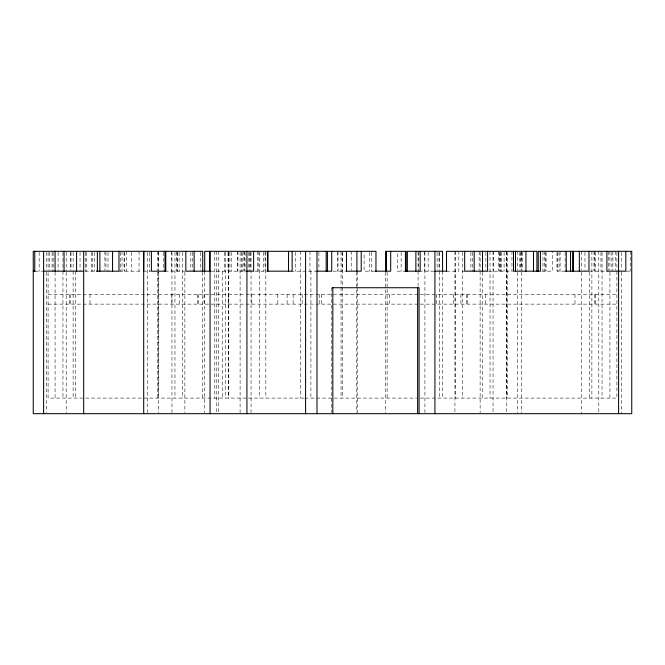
<?xml version="1.0" encoding="UTF-8"?>
<svg xmlns="http://www.w3.org/2000/svg" width="665" height="665" viewBox="0 0 665 665"><rect width="100%" height="100%" fill="white"/><g stroke="black" fill="none" stroke-linecap="round" stroke-linejoin="round"><path stroke-width="0.5" stroke-dasharray="3.33 2.49" d="M35.228 271.17L42.56 271.17M85.004 271.17L97.373 271.17M119.168 271.17L142.318 271.17M143.308 271.17L150.731 271.17M164.987 271.17L184.87 271.17M210.655 271.17L248.112 271.17M254.894 271.17L269.042 271.17M291.012 271.17L317.895 271.17M333.082 271.17L345.276 271.17M374.428 271.17L364.096 271.17L364.096 252.318M406.34 271.17L397.304 271.17L397.304 251.32M419.075 271.17L434.137 271.17M446.514 271.17L458.8 271.17L458.8 252.318M462.291 271.17L464.303 271.17M488.459 271.17L512.507 271.17M541.726 271.17L552.44 271.17L552.44 251.32M564.859 271.17L556.971 271.17L556.971 251.32M589.348 271.17L607.71 271.17M626.339 271.17L630.761 271.17M48.096 294.529L418.9 294.529M420.322 294.529L616.904 294.529M48.096 304.129L416.855 304.129M420.322 304.129L616.904 304.129M304.271 398.094L48.096 398.094L48.096 271.17M304.994 398.094L416.639 398.094M420.322 398.094L616.904 398.094L616.904 271.17M630.237 251.32L630.237 271.17M621.384 252.318L621.384 270.181M621.384 272.201L621.384 413.68M616.904 252.318L616.904 270.181M615.624 251.32L615.624 270.181M612.906 251.32L612.906 270.181M611.883 252.318L611.883 270.181M609.93 251.32L609.93 270.181M609.93 272.185L609.93 398.094M608.699 251.32L608.699 270.181M602.049 252.318L602.049 398.094M600.961 252.318L600.961 271.17M598.799 251.32L598.799 413.68M595.707 252.318L595.707 271.17M595.582 294.529L595.582 304.129M594.776 294.529L594.776 304.129M594.51 251.32L594.51 271.17M593.995 251.32L593.995 271.17M591.875 251.32L591.875 398.094M589.348 272.185L589.348 398.094M584.959 252.318L584.959 270.181M581.31 251.32L581.31 270.181M581.31 272.201L581.31 413.68M575.009 294.529L575.009 304.129M565.117 252.318L565.117 270.181M560.096 251.32L560.096 271.17M559.041 252.318L559.041 271.17M557.627 252.318L557.627 271.17M546.023 252.318L546.023 271.17M545.832 252.318L545.832 271.17M544.386 251.32L544.386 271.17M542.973 251.32L542.973 271.17M522.549 252.318L522.549 270.181M521.31 251.32L521.31 270.181M521.31 272.201L521.31 412.641M521.144 252.318L521.144 270.181M520.595 252.318L520.595 270.181M519.806 252.318L519.806 270.181M517.511 251.32L517.511 270.181M517.511 272.201L517.511 412.641M511.942 251.32L511.942 271.17M507.503 252.318L507.503 398.094M506.547 251.32L506.547 398.094M506.406 251.32L506.373 412.641M506.231 251.32L506.231 271.17M504.095 252.318L504.095 271.17M501.501 252.318L501.501 271.17M500.413 252.318L500.413 271.17M499.98 252.318L500.014 271.17M499.232 252.318L499.232 271.17M498.767 251.32L498.767 271.17M493.563 251.32L493.563 271.17M493.039 251.32L493.039 412.641M490.038 251.32L490.038 398.094M485.857 252.318L485.857 270.181M485.342 294.529L485.342 304.129M482.524 272.185L482.524 398.094M480.13 252.318L480.13 270.181M480.13 271.17L480.13 412.641M479.166 251.32L479.166 270.181M472.408 252.318L472.408 271.17M470.878 252.318L470.878 270.181M467.437 294.529L467.437 304.129M466.581 294.529L466.581 304.129M462.291 252.318L462.291 398.094M460.912 294.529L460.961 304.129M455.301 251.32L455.301 398.094M454.943 251.32L454.943 412.641M453.522 294.529L453.522 304.129M442.558 271.17L442.558 398.094M439.706 252.318L439.706 270.181M439.706 271.17L439.706 398.094M439.025 252.318L439.025 270.181M437.129 252.318L437.129 270.181M436.681 294.529L436.681 304.129M428.152 252.318L428.152 271.17M424.902 252.318L424.902 412.641M424.345 251.32L424.345 271.17M418.368 252.318L418.368 271.17M418.069 251.32L418.069 270.181M418.069 271.17L418.069 286.657M401.128 252.318L401.128 271.17M389.249 294.529L389.249 304.129M387.13 272.185L387.13 288.435M387.13 289.45L387.13 398.094M385.658 272.201L385.658 288.726M385.658 289.757L385.658 412.641M371.644 252.318L371.644 271.17M369.324 252.318L369.324 271.17M357.462 271.17L357.462 286.657M357.462 287.696L357.462 412.641M356.265 272.201L356.265 288.726M356.265 289.757L356.265 412.641M351.22 251.32L351.22 270.181M342.633 252.318L342.633 286.407M342.633 287.421L342.633 398.094M342.159 252.318L342.159 271.17M341.054 251.32L341.054 286.407M341.054 287.421L341.054 398.094M338.019 251.32L338.019 271.17M337.346 252.318L337.346 271.17M331.361 287.729L331.361 412.641M321.328 294.529L321.328 304.129M319.208 294.529L319.208 304.129M318.884 252.318L318.884 270.181M310.912 271.17L310.912 398.094M309.981 251.32L309.981 271.17M302.184 294.529L302.184 304.129M300.472 251.32L300.472 398.094M295.285 252.318L295.285 271.17M293.132 294.529L293.132 304.129M287.105 294.529L287.105 304.129M277.82 294.529L277.82 304.129M265.842 252.318L265.842 398.094M265.086 251.32L265.086 271.17M263.34 252.318L263.34 271.17M259.732 252.318L259.732 398.094M258.835 251.32L258.835 271.17M257.688 251.32L257.688 271.17M251.819 294.529L251.819 304.129M251.038 252.318L251.038 412.641M250.414 252.318L250.414 270.181M249.101 252.318L249.101 271.17M248.984 252.318L248.984 270.181M245.077 252.318L245.077 271.17M244.329 251.32L244.329 271.17M243.864 251.32L243.864 271.17M242.185 252.318L242.185 271.17M241.744 252.318L241.744 271.17M240.098 252.318L240.098 412.641M237.912 251.32L237.912 271.17M237.272 251.32L237.255 271.17M231.212 252.318L231.212 271.17M229.874 252.318L229.874 271.17M228.735 252.318L228.735 398.094M228.644 252.318L228.644 398.094M228.319 294.529L228.319 304.129M228.045 252.318L228.045 271.17M225.294 252.318L225.294 398.094M224.554 252.318L224.554 271.17M222.534 271.17L222.534 398.094M218.486 251.32L218.486 413.68M216.773 251.32L216.773 412.641M214.803 251.32L214.803 398.094M204.704 271.17L204.704 412.641M204.039 294.529L204.089 304.129M202.709 272.185L202.709 398.094M200.323 252.318L200.323 270.181M198.419 294.529L198.419 304.129M197.563 294.529L197.563 304.129M192.592 252.318L192.592 270.181M190.83 252.318L190.83 270.181M184.87 272.201L184.87 412.641M182.476 252.318L182.476 398.094M179.658 294.529L179.658 304.129M179.143 252.318L179.143 271.17M177.405 252.318L177.405 271.17M177.139 252.318L177.139 271.17M176.508 251.32L176.508 271.17M174.962 252.318L174.962 398.094M171.961 252.318L171.961 413.68M171.878 294.529L171.878 304.129M171.437 251.32L171.437 271.17M163.499 252.318L163.499 270.181M158.594 251.32L158.627 270.181M158.627 272.201L158.627 412.641M158.453 252.318L158.453 398.094M157.497 251.32L157.497 270.181M157.497 272.185L157.497 398.094M149.517 252.318L149.517 271.17M147.489 252.318L147.489 413.68M139.052 251.32L139.052 271.17M131.495 252.318L131.495 271.17M126.749 251.32L126.749 271.17M124.596 252.318L124.596 271.17M124.081 252.318L124.081 271.17M122.028 251.32L122.028 271.17M120.614 252.318L120.614 271.17M108.029 252.318L108.029 271.17M105.959 252.318L105.959 270.181M104.904 251.32L104.904 270.181M94.447 252.318L94.447 271.17M92.377 252.318L92.377 271.17M91.521 252.318L91.521 271.17M89.991 294.529L89.991 304.129M86.3 252.318L86.3 271.17M85.652 252.318L85.652 271.17M80.041 252.318L80.041 271.17M75.652 271.17L75.652 398.094M73.125 252.318L73.125 270.181M73.125 271.17L73.125 398.094M71.005 252.318L71.005 270.181M70.49 252.318L70.49 270.181M70.224 294.529L70.224 304.129M69.418 294.529L69.418 304.129M66.201 252.318L66.201 271.17M66.201 272.201L66.201 412.641M62.951 252.318L62.951 270.181M62.951 271.17L62.951 398.094M58.104 252.318L58.104 271.17M55.07 272.185L55.07 398.094M53.117 252.318L53.117 271.17M52.094 252.318L52.094 271.17M49.376 252.318L49.376 270.181M48.096 252.318L48.096 270.181M46.4 252.318L46.4 270.181M46.4 272.201L46.4 412.641M39.177 252.318L39.177 271.17"/><path stroke-width="1" d="M33.25 271.17L35.228 271.17M43.616 271.17L83.69 271.17M96.425 271.17L118.977 271.17L118.977 251.32M143.69 271.17L143.856 251.32M210.057 271.17L185.834 271.17L185.834 251.32M246.698 271.17L253.631 271.17L253.631 251.32M316.989 271.17L331.727 271.17L331.727 251.32M346.091 271.17L361.211 271.17L361.211 251.32M375.11 271.17L390.696 271.17L390.696 251.32M405.06 271.17L420.18 271.17L420.18 251.32M434.918 271.17L446.755 271.17M565.167 271.17L588.974 271.17L588.974 251.32M332.392 287.729L419.083 287.729L419.083 413.68M625.823 251.32L625.823 271.17L606.896 271.17L606.896 251.32M618.6 251.32L618.6 413.68M579.348 251.32L579.348 271.17M573.479 251.32L573.479 271.17M572.623 251.32L572.623 271.17M570.553 251.32L570.553 271.17M566.223 251.32L566.223 271.17M540.404 251.32L540.404 271.17L513.505 271.17L513.505 251.32M538.251 271.17L538.251 251.32L631.75 251.32L631.75 413.68L33.25 413.68L33.25 251.32L202.709 251.32L202.709 271.17M536.921 271.17L536.921 251.32L446.514 251.32L446.514 271.17M533.505 251.32L533.505 271.17M525.949 251.32L525.949 271.17M515.483 251.32L515.483 271.17M487.595 251.32L487.595 271.17L464.677 271.17L464.677 251.32M482.524 251.32L482.524 271.17M474.17 251.32L474.17 271.17M442.558 271.17L442.558 251.32L407.346 251.32L407.346 271.17M434.918 251.32L434.918 413.68M417.628 287.729L417.628 413.68M415.874 251.32L415.874 271.17M406.165 271.17L406.165 251.32L385.658 251.32L385.658 271.17M405.434 251.32L405.434 271.17M386.39 251.32L386.39 271.17M375.958 271.17L375.958 251.32L204.704 251.32L204.704 271.17M356.906 251.32L356.906 271.17M346.473 251.32L346.473 271.17M332.824 287.729L332.824 413.68M327.421 251.32L327.421 271.17M326.174 251.32L326.174 271.17M316.989 251.32L316.989 413.68M305.584 251.32L305.584 413.68M292.135 251.32L292.135 271.17L267.696 271.17L267.696 251.32M288.527 251.32L288.527 271.17M267.812 251.32L267.812 271.17M246.931 251.32L246.931 413.68M210.057 251.32L210.057 413.68M209.699 251.32L209.699 271.17M194.122 251.32L194.122 271.17M165.768 251.32L165.768 271.17L151.404 271.17L151.404 251.32M164.987 251.32L165.02 271.17M143.69 251.32L143.69 413.68M112.56 251.32L112.56 271.17M99.883 251.32L99.883 271.17M97.373 251.32L97.373 271.17M83.69 251.32L83.69 413.68M76.583 251.32L76.583 271.17M64.04 251.32L64.04 271.17M55.07 251.32L55.07 271.17M43.616 251.32L43.616 413.68M34.763 251.32L34.763 271.17"/></g></svg>
